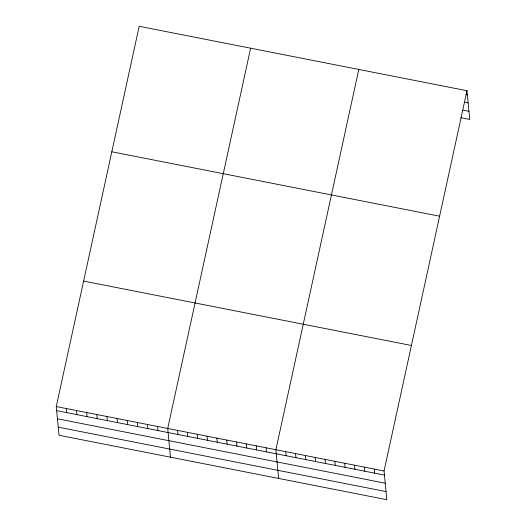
<?xml version="1.0" encoding="UTF-8"?>
<svg xmlns="http://www.w3.org/2000/svg" width="526" height="526" viewBox="0 0 526 526"><rect width="100%" height="100%" fill="white"/><g stroke="black" fill="none" stroke-linecap="round" stroke-linejoin="round"><path stroke-width="0.79" d="M466.976 90.715L384.059 470.98L386.82 499.7L59.024 435.285L56.262 406.565L139.18 26.3L466.976 90.715L469.738 119.435L460.664 117.646M250.626 48.201L167.709 428.466L170.477 457.186M358.804 69.458L275.887 449.723L278.649 478.443M465.858 94.516L467.371 94.811M464.366 102.195L468.153 102.938M462.906 110.118L468.955 111.308M111.814 151.79L439.611 216.199M83.621 281.081L411.417 345.49M56.262 406.565L384.059 470.98M56.657 410.661L384.453 475.077M57.439 418.788L385.236 483.203M58.241 427.165L386.038 491.573M374.223 469.047L374.617 473.144M364.387 467.114L364.781 471.211M354.557 465.181L354.951 469.277M344.721 463.248L345.115 467.344M334.884 461.315L335.279 465.418M325.055 459.382L325.449 463.485M315.219 457.456L315.613 461.552M305.389 455.523L305.784 459.619M295.553 453.59L295.947 457.686M285.717 451.656L286.111 455.753M266.051 447.79L266.445 451.887M256.215 445.857L256.609 449.954M246.385 443.924L246.779 448.02M236.549 441.991L236.943 446.094M226.713 440.058L227.107 444.161M216.883 438.132L217.277 442.228M207.047 436.199L207.441 440.295M197.211 434.266L197.605 438.362M187.381 432.333L187.775 436.429M177.545 430.399L177.939 434.496M157.576 426.474L157.971 430.57M147.444 424.489L147.839 428.585M137.319 422.496L137.713 426.593M127.187 420.504L127.581 424.6M117.055 418.512L117.449 422.608M106.923 416.52L107.317 420.616M96.791 414.527L97.185 418.63M86.659 412.542L87.053 416.638M76.526 410.55L76.921 414.646M66.394 408.557L66.789 412.654"/></g></svg>
